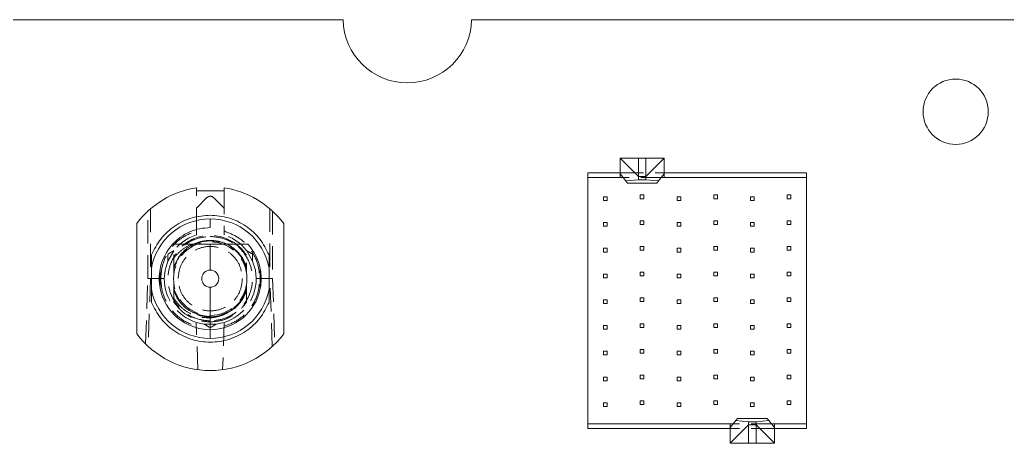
# Model space of a CAD drawing. Header units: millimetres. Extents: x 5 to 589, y 5 to 415.
# Drawn here: x 191.5 to 245.2, y 352.8 to 375.8 of the extents above; entities that cross this region are included whole.
import ezdxf

# ---------------------------------------------------------------- set-up
doc = ezdxf.new("R2010")
doc.units = ezdxf.units.MM
doc.linetypes.add('HIDDEN', pattern=[1.905, 1.27, -0.635])

msp = doc.modelspace()

# ---------------------------------------------------------------- linework, layer by layer
at = {"color": 7, "linetype": 'Continuous', "lineweight": 15}
for p, q in [((209.058, 375.794), (96.056, 375.794)), ((369.058, 375.794), (216.056, 375.794)), ((224.137, 368.264), (225.137, 368.264)), ((224.137, 368.264), (225.137, 367.264)), ((224.137, 367.414), (224.137, 368.264)), ((225.137, 368.264), (225.537, 368.264)), ((225.137, 368.264), (225.137, 367.264)), ((225.537, 367.264), (226.537, 368.264)), ((225.537, 368.264), (226.537, 368.264)), ((225.537, 367.264), (225.537, 368.264)), ((226.537, 368.264), (226.537, 367.414)), ((222.387, 367.464), (224.137, 367.464)), ((222.387, 367.464), (222.387, 367.214)), ((222.387, 367.214), (222.387, 353.814)), ((224.137, 367.214), (222.387, 367.214)), ((224.442, 367.033), (224.137, 367.414)), ((224.137, 367.214), (224.137, 367.414)), ((225.137, 367.264), (225.137, 367.094)), ((225.537, 367.264), (225.137, 367.264)), ((225.537, 367.094), (225.537, 367.264)), ((226.232, 367.033), (226.537, 367.414)), ((234.287, 367.464), (226.537, 367.464)), ((226.537, 367.414), (226.537, 367.214)), ((234.287, 367.214), (226.537, 367.214)), ((234.287, 367.464), (234.287, 367.214)), ((234.287, 353.814), (234.287, 367.214)), ((201.077, 366.657), (201.077, 366.489)), ((202.577, 366.657), (202.577, 366.489)), ((224.442, 367.033), (225.137, 367.094)), ((224.537, 366.914), (224.442, 367.033)), ((226.137, 366.914), (224.537, 366.914)), ((225.137, 367.094), (225.537, 367.094)), ((225.537, 367.094), (226.232, 367.033)), ((226.232, 367.033), (226.137, 366.914)), ((202.577, 366.489), (201.077, 366.489)), ((197.827, 364.714), (197.827, 358.714)), ((201.827, 364.964), (201.827, 364.489)), ((205.827, 358.714), (205.827, 364.714)), ((201.827, 362.179), (201.827, 363.589)), ((201.827, 358.939), (201.827, 361.249)), ((201.827, 358.939), (201.827, 358.464)), ((222.387, 353.814), (230.137, 353.814)), ((222.387, 353.814), (222.387, 353.564)), ((230.137, 353.614), (230.442, 353.995)), ((230.137, 353.614), (230.137, 353.814)), ((231.137, 353.764), (230.137, 352.764)), ((230.442, 353.995), (230.537, 354.114)), ((231.137, 353.934), (230.442, 353.995)), ((230.537, 354.114), (232.137, 354.114)), ((231.137, 353.934), (231.137, 353.764)), ((231.537, 353.934), (231.137, 353.934)), ((231.137, 353.764), (231.537, 353.764)), ((231.137, 353.764), (231.137, 352.764)), ((232.232, 353.995), (231.537, 353.934)), ((231.537, 353.764), (231.537, 353.934)), ((232.537, 352.764), (231.537, 353.764)), ((231.537, 352.764), (231.537, 353.764)), ((232.137, 354.114), (232.232, 353.995)), ((232.537, 353.614), (232.232, 353.995)), ((232.537, 353.814), (234.287, 353.814)), ((232.537, 353.814), (232.537, 353.614)), ((234.287, 353.564), (234.287, 353.814)), ((230.137, 353.564), (222.387, 353.564)), ((230.137, 352.764), (230.137, 353.614)), ((232.537, 353.614), (232.537, 352.764)), ((234.287, 353.564), (232.537, 353.564)), ((231.137, 352.764), (230.137, 352.764)), ((231.537, 352.764), (231.137, 352.764)), ((232.537, 352.764), (231.537, 352.764))]:
    msp.add_line(p, q, dxfattribs=at)
at = {"color": 7, "linetype": 'HIDDEN', "lineweight": 0}
for p, q in [((224.137, 367.464), (226.537, 367.464)), ((226.537, 367.214), (224.137, 367.214)), ((201.077, 364.308), (201.077, 366.489)), ((201.077, 365.549), (201.65, 366.122)), ((202.004, 366.122), (202.577, 365.549)), ((202.577, 366.489), (202.577, 364.308)), ((223.237, 366.164), (223.437, 366.164)), ((223.237, 365.964), (223.237, 366.164)), ((223.437, 366.164), (223.437, 365.964)), ((225.237, 366.064), (225.237, 366.264)), ((225.237, 366.264), (225.437, 366.264)), ((225.437, 366.064), (225.437, 366.264)), ((227.237, 365.964), (227.237, 366.164)), ((227.237, 366.164), (227.437, 366.164)), ((227.437, 366.164), (227.437, 365.964)), ((229.237, 366.064), (229.237, 366.264)), ((229.237, 366.264), (229.437, 366.264)), ((229.437, 366.064), (229.437, 366.264)), ((231.237, 365.964), (231.237, 366.164)), ((231.237, 366.164), (231.437, 366.164)), ((231.437, 366.164), (231.437, 365.964)), ((233.237, 366.064), (233.237, 366.264)), ((233.237, 366.264), (233.437, 366.264)), ((233.437, 366.064), (233.437, 366.264)), ((223.237, 365.964), (223.437, 365.964)), ((225.437, 366.064), (225.237, 366.064)), ((227.237, 365.964), (227.437, 365.964)), ((229.437, 366.064), (229.237, 366.064)), ((231.237, 365.964), (231.437, 365.964)), ((233.437, 366.064), (233.237, 366.064)), ((198.433, 361.714), (198.433, 365.385)), ((198.577, 365.514), (198.577, 362.364)), ((205.077, 362.364), (205.077, 365.514)), ((205.221, 365.385), (205.221, 361.714)), ((223.237, 364.764), (223.437, 364.764)), ((223.237, 364.564), (223.237, 364.764)), ((223.237, 364.564), (223.437, 364.564)), ((223.437, 364.764), (223.437, 364.564)), ((225.237, 364.664), (225.237, 364.864)), ((225.237, 364.864), (225.437, 364.864)), ((225.437, 364.664), (225.237, 364.664)), ((225.437, 364.664), (225.437, 364.864)), ((227.237, 364.764), (227.437, 364.764)), ((227.237, 364.564), (227.237, 364.764)), ((227.237, 364.564), (227.437, 364.564)), ((227.437, 364.764), (227.437, 364.564)), ((229.237, 364.664), (229.237, 364.864)), ((229.237, 364.864), (229.437, 364.864)), ((229.437, 364.664), (229.237, 364.664)), ((229.437, 364.664), (229.437, 364.864)), ((231.237, 364.564), (231.237, 364.764)), ((231.237, 364.764), (231.437, 364.764)), ((231.237, 364.564), (231.437, 364.564)), ((231.437, 364.764), (231.437, 364.564)), ((233.237, 364.664), (233.237, 364.864)), ((233.237, 364.864), (233.437, 364.864)), ((233.437, 364.664), (233.237, 364.664)), ((233.437, 364.664), (233.437, 364.864)), ((203.225, 363.603), (203.802, 362.987)), ((225.237, 363.264), (225.237, 363.464)), ((225.237, 363.464), (225.437, 363.464)), ((225.437, 363.264), (225.437, 363.464)), ((229.237, 363.264), (229.237, 363.464)), ((229.237, 363.464), (229.437, 363.464)), ((229.437, 363.264), (229.437, 363.464)), ((233.237, 363.264), (233.237, 363.464)), ((233.237, 363.464), (233.437, 363.464)), ((233.437, 363.264), (233.437, 363.464)), ((199.841, 363.233), (199.519, 362.674)), ((199.852, 362.987), (199.852, 362.365)), ((199.852, 362.987), (199.852, 362.029)), ((203.508, 362.937), (203.802, 362.365)), ((203.508, 362.936), (203.802, 362.365)), ((204.135, 362.674), (203.812, 363.233)), ((223.237, 363.364), (223.437, 363.364)), ((223.237, 363.164), (223.237, 363.364)), ((223.237, 363.164), (223.437, 363.164)), ((223.437, 363.364), (223.437, 363.164)), ((225.437, 363.264), (225.237, 363.264)), ((227.237, 363.364), (227.437, 363.364)), ((227.237, 363.164), (227.237, 363.364)), ((227.237, 363.164), (227.437, 363.164)), ((227.437, 363.364), (227.437, 363.164)), ((229.437, 363.264), (229.237, 363.264)), ((231.237, 363.164), (231.237, 363.364)), ((231.237, 363.364), (231.437, 363.364)), ((231.237, 363.164), (231.437, 363.164)), ((231.437, 363.364), (231.437, 363.164)), ((233.437, 363.264), (233.237, 363.264)), ((200.014, 362.68), (199.852, 362.365)), ((199.852, 362.28), (199.999, 362.593)), ((203.642, 362.619), (203.802, 362.28)), ((203.802, 362.365), (203.678, 362.606)), ((203.802, 362.567), (203.802, 362.365)), ((203.802, 362.029), (203.802, 362.28)), ((223.237, 361.964), (223.437, 361.964)), ((223.237, 361.764), (223.237, 361.964)), ((223.437, 361.964), (223.437, 361.764)), ((225.237, 361.864), (225.237, 362.064)), ((225.237, 362.064), (225.437, 362.064)), ((225.437, 361.864), (225.237, 361.864)), ((225.437, 361.864), (225.437, 362.064)), ((227.237, 361.964), (227.437, 361.964)), ((227.237, 361.764), (227.237, 361.964)), ((227.437, 361.964), (227.437, 361.764)), ((229.237, 361.864), (229.237, 362.064)), ((229.237, 362.064), (229.437, 362.064)), ((229.437, 361.864), (229.237, 361.864)), ((229.437, 361.864), (229.437, 362.064)), ((231.237, 361.764), (231.237, 361.964)), ((231.237, 361.964), (231.437, 361.964)), ((231.437, 361.964), (231.437, 361.764)), ((233.237, 361.864), (233.237, 362.064)), ((233.237, 362.064), (233.437, 362.064)), ((233.437, 361.864), (233.237, 361.864)), ((233.437, 361.864), (233.437, 362.064)), ((198.308, 358.161), (198.432, 361.714)), ((198.577, 361.714), (198.433, 361.714)), ((198.577, 361.714), (198.448, 358.028)), ((198.577, 361.714), (199.127, 361.714)), ((199.327, 361.714), (199.127, 361.714)), ((199.852, 361.399), (199.852, 360.641)), ((203.802, 361.148), (203.802, 361.399)), ((204.527, 361.714), (204.327, 361.714)), ((204.527, 361.714), (205.077, 361.714)), ((205.206, 358.028), (205.077, 361.714)), ((205.077, 361.714), (205.221, 361.714)), ((205.221, 361.714), (205.345, 358.161)), ((223.237, 361.764), (223.437, 361.764)), ((227.237, 361.764), (227.437, 361.764)), ((231.237, 361.764), (231.437, 361.764)), ((200.114, 360.591), (199.852, 361.148)), ((200.114, 360.591), (199.852, 361.148)), ((199.852, 361.063), (199.852, 360.44)), ((199.852, 361.063), (200.059, 360.66)), ((203.802, 361.148), (203.441, 360.442)), ((203.802, 361.063), (203.538, 360.549)), ((203.538, 360.549), (203.802, 361.063)), ((203.802, 361.063), (203.538, 360.549)), ((203.802, 361.148), (203.551, 360.616)), ((203.802, 361.148), (203.551, 360.616)), ((203.572, 360.616), (203.802, 361.063)), ((203.802, 360.44), (203.802, 361.063)), ((204.552, 361.189), (204.552, 361.189)), ((199.852, 360.44), (200.081, 360.167)), ((203.596, 360.194), (203.802, 360.44)), ((223.237, 360.564), (223.437, 360.564)), ((223.237, 360.364), (223.237, 360.564)), ((223.237, 360.364), (223.437, 360.364)), ((223.437, 360.564), (223.437, 360.364)), ((225.237, 360.464), (225.237, 360.664)), ((225.237, 360.664), (225.437, 360.664)), ((225.437, 360.464), (225.237, 360.464)), ((225.437, 360.464), (225.437, 360.664)), ((227.237, 360.564), (227.437, 360.564)), ((227.237, 360.364), (227.237, 360.564)), ((227.237, 360.364), (227.437, 360.364)), ((227.437, 360.564), (227.437, 360.364)), ((229.237, 360.464), (229.237, 360.664)), ((229.237, 360.664), (229.437, 360.664)), ((229.437, 360.464), (229.237, 360.464)), ((229.437, 360.464), (229.437, 360.664)), ((231.237, 360.364), (231.237, 360.564)), ((231.237, 360.564), (231.437, 360.564)), ((231.237, 360.364), (231.437, 360.364)), ((231.437, 360.564), (231.437, 360.364)), ((233.237, 360.464), (233.237, 360.664)), ((233.237, 360.664), (233.437, 360.664)), ((233.437, 360.464), (233.237, 360.464)), ((233.437, 360.464), (233.437, 360.664)), ((201.152, 356.76), (201.062, 359.334)), ((201.504, 359.235), (201.062, 359.334)), ((201.338, 359.425), (201.827, 359.364)), ((201.777, 359.077), (201.504, 359.235)), ((201.504, 359.235), (202.15, 359.235)), ((201.827, 359.364), (202.05, 359.392)), ((202.15, 359.235), (201.877, 359.077)), ((202.592, 359.334), (202.15, 359.235)), ((202.592, 359.334), (202.502, 356.76)), ((223.237, 359.164), (223.437, 359.164)), ((223.237, 358.964), (223.237, 359.164)), ((223.437, 359.164), (223.437, 358.964)), ((225.237, 359.064), (225.237, 359.264)), ((225.237, 359.264), (225.437, 359.264)), ((225.437, 359.064), (225.437, 359.264)), ((227.237, 359.164), (227.437, 359.164)), ((227.237, 358.964), (227.237, 359.164)), ((227.437, 359.164), (227.437, 358.964)), ((229.237, 359.064), (229.237, 359.264)), ((229.237, 359.264), (229.437, 359.264)), ((229.437, 359.064), (229.437, 359.264)), ((231.237, 358.964), (231.237, 359.164)), ((231.237, 359.164), (231.437, 359.164)), ((231.437, 359.164), (231.437, 358.964)), ((233.237, 359.064), (233.237, 359.264)), ((233.237, 359.264), (233.437, 359.264)), ((233.437, 359.064), (233.437, 359.264)), ((223.237, 358.964), (223.437, 358.964)), ((225.437, 359.064), (225.237, 359.064)), ((227.237, 358.964), (227.437, 358.964)), ((229.437, 359.064), (229.237, 359.064)), ((231.237, 358.964), (231.437, 358.964)), ((233.437, 359.064), (233.237, 359.064)), ((223.237, 357.564), (223.237, 357.764)), ((223.237, 357.764), (223.437, 357.764)), ((223.237, 357.564), (223.437, 357.564)), ((223.437, 357.764), (223.437, 357.564)), ((225.237, 357.864), (225.437, 357.864)), ((225.237, 357.664), (225.237, 357.864)), ((225.437, 357.664), (225.237, 357.664)), ((225.437, 357.664), (225.437, 357.864)), ((227.237, 357.764), (227.437, 357.764)), ((227.237, 357.564), (227.237, 357.764)), ((227.237, 357.564), (227.437, 357.564)), ((227.437, 357.764), (227.437, 357.564)), ((229.237, 357.864), (229.437, 357.864)), ((229.237, 357.664), (229.237, 357.864)), ((229.437, 357.664), (229.237, 357.664)), ((229.437, 357.664), (229.437, 357.864)), ((231.237, 357.564), (231.237, 357.764)), ((231.237, 357.764), (231.437, 357.764)), ((231.237, 357.564), (231.437, 357.564)), ((231.437, 357.764), (231.437, 357.564)), ((233.237, 357.664), (233.237, 357.864)), ((233.237, 357.864), (233.437, 357.864)), ((233.437, 357.664), (233.237, 357.664)), ((233.437, 357.664), (233.437, 357.864)), ((225.237, 356.264), (225.237, 356.464)), ((225.237, 356.464), (225.437, 356.464)), ((225.437, 356.264), (225.437, 356.464)), ((229.237, 356.264), (229.237, 356.464)), ((229.237, 356.464), (229.437, 356.464)), ((229.437, 356.264), (229.437, 356.464)), ((233.237, 356.264), (233.237, 356.464)), ((233.237, 356.464), (233.437, 356.464)), ((233.437, 356.264), (233.437, 356.464)), ((223.237, 356.164), (223.237, 356.364)), ((223.237, 356.364), (223.437, 356.364)), ((223.237, 356.164), (223.437, 356.164)), ((223.437, 356.364), (223.437, 356.164)), ((225.437, 356.264), (225.237, 356.264)), ((227.237, 356.364), (227.437, 356.364)), ((227.237, 356.164), (227.237, 356.364)), ((227.237, 356.164), (227.437, 356.164)), ((227.437, 356.364), (227.437, 356.164)), ((229.437, 356.264), (229.237, 356.264)), ((231.237, 356.164), (231.237, 356.364)), ((231.237, 356.364), (231.437, 356.364)), ((231.237, 356.164), (231.437, 356.164)), ((231.437, 356.364), (231.437, 356.164)), ((233.437, 356.264), (233.237, 356.264)), ((223.237, 354.764), (223.237, 354.964)), ((223.237, 354.964), (223.437, 354.964)), ((223.437, 354.964), (223.437, 354.764)), ((225.237, 355.064), (225.437, 355.064)), ((225.237, 354.864), (225.237, 355.064)), ((225.437, 354.864), (225.237, 354.864)), ((225.437, 354.864), (225.437, 355.064)), ((227.237, 354.764), (227.237, 354.964)), ((227.237, 354.964), (227.437, 354.964)), ((227.437, 354.964), (227.437, 354.764)), ((229.237, 355.064), (229.437, 355.064)), ((229.237, 354.864), (229.237, 355.064)), ((229.437, 354.864), (229.237, 354.864)), ((229.437, 354.864), (229.437, 355.064)), ((231.237, 354.764), (231.237, 354.964)), ((231.237, 354.964), (231.437, 354.964)), ((231.437, 354.964), (231.437, 354.764)), ((233.237, 354.864), (233.237, 355.064)), ((233.237, 355.064), (233.437, 355.064)), ((233.437, 354.864), (233.237, 354.864)), ((233.437, 354.864), (233.437, 355.064)), ((223.237, 354.764), (223.437, 354.764)), ((227.237, 354.764), (227.437, 354.764)), ((231.237, 354.764), (231.437, 354.764)), ((232.537, 353.814), (230.137, 353.814)), ((232.537, 353.564), (230.137, 353.564))]:
    msp.add_line(p, q, dxfattribs=at)
at = {"color": 7, "linetype": 'HIDDEN', "lineweight": 0, "flags": 128}
for points in [[(201.051, 363.643), (201.079, 363.647), (201.088, 363.647), (201.09, 363.647), (201.091, 363.646), (201.091, 363.646), (201.091, 363.646), (201.091, 363.646), (201.091, 363.646), (201.091, 363.646), (201.091, 363.646), (201.091, 363.646), (201.091, 363.646), (201.091, 363.646), (201.091, 363.646), (201.091, 363.646), (201.091, 363.646), (201.091, 363.646), (201.091, 363.646), (201.091, 363.646), (201.091, 363.646), (201.091, 363.646), (201.091, 363.646), (201.091, 363.646), (201.091, 363.646), (201.091, 363.646), (201.091, 363.646), (201.091, 363.646), (201.091, 363.645), (201.091, 363.645), (201.09, 363.644), (201.088, 363.642), (200.958, 363.578), (200.795, 363.49)], [(199.852, 362.987), (199.852, 362.987)], [(199.852, 362.987), (199.852, 362.987)], [(199.852, 362.987), (199.852, 362.987)], [(199.852, 362.987), (199.852, 362.987)], [(199.852, 362.987), (199.852, 362.987)], [(199.852, 362.987), (199.852, 362.987)], [(199.852, 362.987), (199.852, 362.987)], [(199.852, 362.987), (199.852, 362.987)], [(203.802, 362.987), (203.802, 362.987)], [(199.327, 361.714), (199.371, 362.18), (199.519, 362.674)], [(204.135, 362.674), (204.283, 362.18), (204.327, 361.714)], [(199.852, 362.029), (199.852, 362.029)], [(203.802, 362.28), (203.802, 362.28)], [(203.802, 362.28), (203.802, 362.28)], [(203.802, 362.28), (203.802, 362.28)], [(203.802, 362.28), (203.802, 362.28)], [(203.802, 362.28), (203.802, 362.28)], [(199.852, 361.399), (199.852, 361.399)], [(203.802, 361.148), (203.802, 361.148)], [(203.802, 361.148), (203.802, 361.148)], [(203.802, 361.148), (203.802, 361.148)], [(203.802, 361.148), (203.802, 361.148)], [(203.802, 361.148), (203.802, 361.148)], [(203.802, 361.148), (203.802, 361.148)], [(203.802, 361.148), (203.802, 361.148)], [(203.802, 361.148), (203.802, 361.148)], [(199.852, 360.44), (199.852, 360.44)], [(199.852, 360.44), (199.852, 360.44)], [(199.852, 360.44), (199.852, 360.44)], [(199.852, 360.44), (199.852, 360.44)], [(199.852, 360.44), (199.852, 360.44)], [(199.852, 360.44), (199.852, 360.44)], [(199.852, 360.44), (199.852, 360.44)], [(200.048, 360.687), (200.048, 360.687)], [(203.802, 360.44), (203.802, 360.44)], [(200.8, 359.935), (200.8, 359.935)]]:
    msp.add_lwpolyline(points, dxfattribs=at)
at = {"color": 7, "linetype": 'Continuous', "lineweight": 15}
msp.add_circle((242.407, 370.794), 1.775, dxfattribs=at)
at = {"color": 7, "linetype": 'HIDDEN', "lineweight": 0}
msp.add_circle((201.827, 361.714), 2, dxfattribs=at)
at = {"color": 7, "linetype": 'Continuous', "lineweight": 15}
for centre, radius, start, end in [((212.557, 375.864), 3.5, 181.146, 358.854), ((201.827, 361.714), 5, 98.6269, 143.1301), ((201.827, 361.714), 5, 36.8699, 81.3731), ((201.827, 361.714), 3.25, 90, 169.9367), ((201.827, 361.714), 3.25, 10.0633, 90), ((201.827, 361.714), 2.775, 137.4934, 169.1071), ((201.827, 361.714), 2.775, 10.8932, 42.5066), ((201.827, 361.714), 2.775, 169.1067, 190.8938), ((201.827, 361.714), 0.465, 90, 270), ((201.827, 361.714), 0.465, 270, 90), ((201.827, 361.714), 2.775, 349.1068, 10.8929), ((201.827, 361.714), 3.25, 190.0633, 270), ((201.827, 361.714), 2.775, 190.8929, 270), ((201.827, 361.714), 2.775, 270, 349.1071), ((201.827, 361.714), 3.25, 270, 349.9367), ((201.827, 361.714), 5, 216.8699, 323.1301)]:
    msp.add_arc(centre, radius, start, end, dxfattribs=at)
at = {"color": 7, "linetype": 'HIDDEN', "lineweight": 0}
for radius, start, end in [(2.5, 107.4576, 142.5798), (2.35, 53.5058, 147.1851), (2.5, 37.4202, 72.5424), (2.5, 180, 252.1843), (2.5, 287.8157, 0)]:
    msp.add_arc((201.827, 361.714), radius, start, end, dxfattribs=at)
for points, knots in [([(201.65, 366.122), (201.676, 366.142), (201.728, 366.183), (201.827, 366.201), (201.926, 366.183), (201.978, 366.142), (202.004, 366.122)], [0, 0, 0, 0, 0.250005, 0.500009, 0.749995, 1, 1, 1, 1]), ([(199.127, 361.714), (199.153, 361.996), (199.206, 362.577), (199.633, 363.363), (200.27, 363.992), (200.813, 364.204), (201.077, 364.308)], [0, 0, 0, 0, 0.243393, 0.5, 0.756608, 1, 1, 1, 1]), ([(201.827, 359.414), (201.538, 359.445), (201.091, 359.492), (200.555, 359.779), (200.19, 360.076), (199.89, 360.442), (199.613, 360.978), (199.471, 361.714), (199.613, 362.45), (199.89, 362.986), (200.189, 363.352), (200.555, 363.649), (201.091, 363.935), (201.538, 363.983), (201.827, 364.014)], [0, 0, 0, 0, 0.119722, 0.184823, 0.25, 0.315103, 0.380279, 0.499999, 0.619722, 0.684824, 0.750001, 0.815101, 0.880277, 1, 1, 1, 1]), ([(201.077, 364.308), (201.077, 364.28), (201.077, 364.225), (201.077, 364.156), (201.077, 364.107), (201.077, 364.102), (201.077, 364.099)], [0, 0, 0, 0, 0.258628, 0.51361, 0.756087, 1, 1, 1, 1]), ([(201.827, 364.014), (202.116, 363.983), (202.563, 363.935), (203.099, 363.649), (203.464, 363.352), (203.763, 362.986), (204.041, 362.45), (204.183, 361.714), (204.041, 360.978), (203.764, 360.442), (203.464, 360.076), (203.099, 359.779), (202.563, 359.492), (202.116, 359.445), (201.827, 359.414)], [0, 0, 0, 0, 0.119722, 0.184823, 0.249999, 0.315102, 0.380278, 0.500001, 0.619721, 0.684824, 0.75, 0.815102, 0.880279, 1, 1, 1, 1]), ([(202.577, 364.308), (202.841, 364.204), (203.384, 363.992), (204.02, 363.363), (204.448, 362.577), (204.501, 361.996), (204.527, 361.714)], [0, 0, 0, 0, 0.243392, 0.5, 0.756607, 1, 1, 1, 1]), ([(202.577, 364.308), (202.577, 364.28), (202.577, 364.225), (202.577, 364.157), (202.577, 364.107), (202.577, 364.102), (202.577, 364.099)], [0, 0, 0, 0, 0.258089, 0.512582, 0.755591, 1, 1, 1, 1]), ([(203.065, 363.38), (203.059, 363.386), (202.9, 363.546), (202.468, 363.714), (201.83, 363.83), (201.175, 363.724), (200.591, 363.426), (200.112, 362.965), (199.939, 362.565), (199.852, 362.365)], [0, 0, 0, 0, 0.006975, 0.172479, 0.337982, 0.503486, 0.66899, 0.834494, 1, 1, 1, 1]), ([(203.357, 363.089), (203.258, 363.199), (203.014, 363.469), (202.474, 363.722), (201.828, 363.828), (201.175, 363.725), (200.59, 363.426), (200.112, 362.965), (199.939, 362.565), (199.852, 362.365)], [0, 0, 0, 0, 0.101379, 0.251148, 0.400918, 0.550689, 0.700458, 0.850229, 1, 1, 1, 1]), ([(199.852, 362.365), (199.939, 362.565), (200.112, 362.965), (200.59, 363.426), (201.175, 363.725), (201.828, 363.829), (202.473, 363.72), (202.986, 363.487), (203.211, 363.242), (203.288, 363.158)], [0, 0, 0, 0, 0.153218, 0.306436, 0.459654, 0.612872, 0.766091, 0.919309, 1, 1, 1, 1]), ([(199.852, 362.365), (199.939, 362.565), (200.112, 362.965), (200.59, 363.426), (201.175, 363.725), (201.828, 363.828), (202.475, 363.722), (203.018, 363.467), (203.265, 363.192), (203.367, 363.079)], [0, 0, 0, 0, 0.149288, 0.298576, 0.447863, 0.59715, 0.746436, 0.895723, 1, 1, 1, 1]), ([(199.852, 362.365), (199.939, 362.565), (200.112, 362.965), (200.59, 363.426), (201.175, 363.725), (201.828, 363.828), (202.474, 363.722), (203.015, 363.469), (203.26, 363.197), (203.359, 363.087)], [0, 0, 0, 0, 0.149668, 0.299337, 0.449006, 0.598675, 0.748344, 0.898014, 1, 1, 1, 1]), ([(203.802, 362.365), (203.715, 362.565), (203.542, 362.965), (203.063, 363.426), (202.479, 363.725), (201.827, 363.828), (201.175, 363.725), (200.59, 363.426), (200.112, 362.965), (199.939, 362.565), (199.852, 362.365)], [0, 0, 0, 0, 0.124999, 0.249999, 0.374999, 0.499998, 0.624999, 0.749999, 0.874999, 1, 1, 1, 1]), ([(199.852, 362.28), (199.933, 362.487), (200.095, 362.9), (200.571, 363.383), (201.163, 363.697), (201.827, 363.804), (202.491, 363.697), (203.083, 363.383), (203.559, 362.9), (203.721, 362.487), (203.802, 362.28)], [0, 0, 0, 0, 0.124999, 0.25, 0.375, 0.500001, 0.625, 0.75, 0.875, 1, 1, 1, 1]), ([(199.852, 362.28), (199.933, 362.487), (200.095, 362.9), (200.571, 363.383), (201.163, 363.696), (201.827, 363.804), (202.491, 363.697), (203.083, 363.383), (203.559, 362.9), (203.721, 362.487), (203.802, 362.28)], [0, 0, 0, 0, 0.124999, 0.25, 0.374999, 0.5, 0.624998, 0.749999, 0.874998, 1, 1, 1, 1]), ([(199.852, 362.28), (199.933, 362.487), (200.095, 362.9), (200.571, 363.383), (201.163, 363.696), (201.827, 363.804), (202.491, 363.696), (203.083, 363.383), (203.559, 362.9), (203.721, 362.487), (203.802, 362.28)], [0, 0, 0, 0, 0.125, 0.250001, 0.375, 0.500001, 0.625, 0.749999, 0.875, 1, 1, 1, 1]), ([(199.852, 362.853), (200.005, 363.02), (200.31, 363.353), (200.763, 363.568), (201.015, 363.634), (201.051, 363.643)], [0, 0, 0, 0, 0.461829, 0.924146, 1, 1, 1, 1]), ([(200.077, 361.714), (200.103, 361.943), (200.156, 362.401), (200.561, 362.984), (201.139, 363.373), (201.827, 363.509), (202.515, 363.373), (203.093, 362.984), (203.498, 362.401), (203.551, 361.943), (203.577, 361.714)], [0, 0, 0, 0, 0.125001, 0.25, 0.374999, 0.5, 0.625, 0.75, 0.874999, 1, 1, 1, 1]), ([(203.802, 362.987), (203.688, 363.149), (203.523, 363.383), (203.287, 363.54), (203.214, 363.589)], [0, 0, 0, 0, 0.690823, 1, 1, 1, 1]), ([(199.519, 362.989), (199.519, 362.998), (199.521, 363.015), (199.531, 363.039), (199.547, 363.061), (199.561, 363.071), (199.569, 363.076)], [0, 0, 0, 0, 0.250801, 0.500057, 0.74915, 1, 1, 1, 1]), ([(199.519, 362.989), (199.519, 362.907), (199.519, 362.798), (199.519, 362.702), (199.519, 362.677), (199.519, 362.675), (199.519, 362.674)], [0, 0, 0, 0, 0.638685, 0.843741, 0.924998, 1, 1, 1, 1]), ([(199.841, 363.233), (199.84, 363.232), (199.838, 363.231), (199.817, 363.219), (199.765, 363.189), (199.678, 363.138), (199.607, 363.098), (199.569, 363.076)], [0, 0, 0, 0, 0.0741135, 0.1549261, 0.3599034, 0.6537153, 1, 1, 1, 1]), ([(203.389, 363.049), (203.302, 363.141), (203.201, 363.249), (203.087, 363.353), (203.067, 363.375), (203.064, 363.382), (203.063, 363.384), (203.063, 363.385), (203.064, 363.385), (203.064, 363.386)], [0, 0, 0, 0, 0.805352, 0.945976, 0.982681, 0.993239, 0.996909, 0.998502, 1, 1, 1, 1]), ([(203.064, 363.386), (203.226, 363.244), (203.552, 362.961), (203.718, 362.564), (203.802, 362.365)], [0, 0, 0, 0, 0.4999997, 1, 1, 1, 1]), ([(203.288, 363.158), (203.364, 363.089), (203.603, 362.874), (203.722, 362.571), (203.802, 362.365)], [0, 0, 0, 0, 0.3212768, 1, 1, 1, 1]), ([(203.802, 362.28), (203.754, 362.419), (203.657, 362.698), (203.478, 362.932), (203.389, 363.049)], [0, 0, 0, 0, 0.5000023, 1, 1, 1, 1]), ([(204.085, 363.076), (204.014, 363.117), (203.92, 363.171), (203.837, 363.219), (203.816, 363.231), (203.813, 363.232), (203.812, 363.233)], [0, 0, 0, 0, 0.638717, 0.84375, 0.925002, 1, 1, 1, 1]), ([(204.085, 363.076), (204.093, 363.071), (204.107, 363.061), (204.123, 363.039), (204.133, 363.015), (204.135, 362.998), (204.135, 362.989)], [0, 0, 0, 0, 0.25085, 0.499943, 0.749199, 1, 1, 1, 1]), ([(204.135, 362.989), (204.135, 362.907), (204.135, 362.798), (204.135, 362.702), (204.135, 362.677), (204.135, 362.675), (204.135, 362.674)], [0, 0, 0, 0, 0.63873, 0.843747, 0.925001, 1, 1, 1, 1]), ([(199.852, 362.28), (199.852, 362.28), (199.852, 362.281), (199.852, 362.288), (199.852, 362.314), (199.852, 362.343), (199.852, 362.365)], [0, 0, 0, 0, 0.068922, 0.145486, 0.344964, 1, 1, 1, 1]), ([(199.852, 362.28), (199.852, 362.28), (199.852, 362.281), (199.852, 362.288), (199.852, 362.314), (199.852, 362.343), (199.852, 362.365)], [0, 0, 0, 0, 0.068856, 0.145317, 0.34464, 1, 1, 1, 1]), ([(203.802, 362.365), (203.802, 362.343), (203.802, 362.315), (203.802, 362.288), (203.802, 362.281), (203.802, 362.28), (203.802, 362.28)], [0, 0, 0, 0, 0.65943, 0.85531, 0.930523, 1, 1, 1, 1]), ([(199.127, 361.714), (199.153, 361.432), (199.205, 360.853), (199.631, 360.068), (200.265, 359.439), (200.806, 359.226), (201.069, 359.122)], [0, 0, 0, 0, 0.2434214, 0.5, 0.7565773, 1, 1, 1, 1]), ([(203.577, 361.714), (203.551, 361.485), (203.498, 361.027), (203.093, 360.444), (202.515, 360.055), (201.827, 359.918), (201.139, 360.055), (200.561, 360.444), (200.156, 361.027), (200.103, 361.485), (200.077, 361.714)], [0, 0, 0, 0, 0.1249989, 0.2499996, 0.375, 0.4999997, 0.6250007, 0.7499999, 0.8750014, 1, 1, 1, 1]), ([(202.584, 359.122), (202.848, 359.226), (203.389, 359.439), (204.023, 360.068), (204.449, 360.853), (204.501, 361.432), (204.527, 361.714)], [0, 0, 0, 0, 0.2434227, 0.5, 0.7565786, 1, 1, 1, 1]), ([(199.852, 361.063), (199.852, 361.085), (199.852, 361.113), (199.852, 361.14), (199.852, 361.147), (199.852, 361.148), (199.852, 361.148)], [0, 0, 0, 0, 0.659258, 0.855289, 0.9305, 1, 1, 1, 1]), ([(199.852, 361.063), (199.852, 361.085), (199.852, 361.113), (199.852, 361.14), (199.852, 361.147), (199.852, 361.148), (199.852, 361.148)], [0, 0, 0, 0, 0.659623, 0.855452, 0.930541, 1, 1, 1, 1]), ([(203.441, 360.442), (203.313, 360.304), (203.057, 360.027), (202.548, 359.764), (201.994, 359.64), (201.426, 359.673), (200.887, 359.857), (200.421, 360.182), (200.05, 360.618), (199.918, 360.971), (199.852, 361.148)], [0, 0, 0, 0, 0.124999, 0.249999, 0.374999, 0.500001, 0.625, 0.75, 0.874999, 1, 1, 1, 1]), ([(199.852, 361.063), (199.907, 360.926), (200.016, 360.651), (200.286, 360.295), (200.619, 360.001), (201.009, 359.785), (201.435, 359.655), (201.878, 359.62), (202.321, 359.674), (202.595, 359.785), (202.731, 359.841)], [0, 0, 0, 0, 0.125001, 0.250001, 0.374999, 0.500001, 0.625, 0.75, 0.875, 1, 1, 1, 1]), ([(203.802, 361.063), (203.715, 360.863), (203.542, 360.463), (203.063, 360.002), (202.479, 359.703), (201.827, 359.6), (201.175, 359.703), (200.59, 360.002), (200.112, 360.463), (199.939, 360.863), (199.852, 361.063)], [0, 0, 0, 0, 0.125, 0.25, 0.375, 0.5, 0.625001, 0.750001, 0.875, 1, 1, 1, 1]), ([(202.656, 359.831), (202.789, 359.89), (203.122, 360.038), (203.54, 360.467), (203.715, 360.864), (203.802, 361.063)], [0, 0, 0, 0, 0.252268, 0.626129, 1, 1, 1, 1]), ([(203.802, 361.148), (203.724, 360.938), (203.581, 360.552), (203.277, 360.277), (203.138, 360.151)], [0, 0, 0, 0, 0.544503, 1, 1, 1, 1]), ([(203.802, 361.063), (203.719, 360.859), (203.579, 360.514), (203.302, 360.271), (203.189, 360.171)], [0, 0, 0, 0, 0.592109, 1, 1, 1, 1]), ([(203.802, 361.148), (203.802, 361.148), (203.802, 361.147), (203.802, 361.14), (203.802, 361.113), (203.802, 361.085), (203.802, 361.063)], [0, 0, 0, 0, 0.068835, 0.145439, 0.344875, 1, 1, 1, 1]), ([(203.802, 361.148), (203.802, 361.148), (203.802, 361.147), (203.802, 361.14), (203.802, 361.113), (203.802, 361.085), (203.802, 361.063)], [0, 0, 0, 0, 0.068922, 0.145566, 0.345175, 1, 1, 1, 1]), ([(199.852, 360.641), (199.969, 360.478), (200.202, 360.155), (200.695, 359.814), (201.246, 359.6), (201.634, 359.59), (201.827, 359.585)], [0, 0, 0, 0, 0.255054, 0.506739, 0.755053, 1, 1, 1, 1]), ([(199.852, 360.44), (199.97, 360.284), (200.205, 359.97), (200.692, 359.632), (201.24, 359.406), (201.631, 359.378), (201.827, 359.364)], [0, 0, 0, 0, 0.249997, 0.5, 0.749998, 1, 1, 1, 1]), ([(201.827, 359.364), (202.023, 359.378), (202.414, 359.406), (202.962, 359.632), (203.448, 359.97), (203.684, 360.284), (203.802, 360.44)], [0, 0, 0, 0, 0.249999, 0.499997, 0.750001, 1, 1, 1, 1]), ([(202.731, 359.841), (202.866, 359.924), (203.133, 360.088), (203.338, 360.325), (203.441, 360.442)], [0, 0, 0, 0, 0.502466, 1, 1, 1, 1]), ([(202.731, 359.841), (202.589, 359.773), (202.302, 359.637), (201.986, 359.602), (201.827, 359.585)], [0, 0, 0, 0, 0.497064, 1, 1, 1, 1]), ([(201.877, 359.077), (201.869, 359.073), (201.853, 359.066), (201.827, 359.063), (201.801, 359.066), (201.785, 359.073), (201.777, 359.077)], [0, 0, 0, 0, 0.250031, 0.499965, 0.749969, 1, 1, 1, 1])]:
    msp.add_open_spline(points, degree=3, knots=knots, dxfattribs=at)
at = {"color": 7, "linetype": 'Continuous', "lineweight": 15}
for points, knots in [([(198.627, 363.003), (198.778, 363.303), (199.087, 363.916), (199.872, 364.614), (200.814, 365.08), (201.498, 365.136), (201.833, 365.164)], [0, 0, 0, 0, 0.244389, 0.499999, 0.755608, 1, 1, 1, 1]), ([(201.833, 365.164), (202.166, 365.135), (202.849, 365.077), (203.786, 364.61), (204.568, 363.914), (204.876, 363.302), (205.027, 363.003)], [0, 0, 0, 0, 0.244423, 0.5, 0.755576, 1, 1, 1, 1]), ([(201.827, 364.489), (201.635, 364.477), (201.252, 364.455), (200.702, 364.27), (200.195, 363.99), (199.919, 363.723), (199.781, 363.589)], [0, 0, 0, 0, 0.250001, 0.500003, 0.750002, 1, 1, 1, 1]), ([(201.827, 363.589), (201.632, 363.589), (201.128, 363.589), (200.446, 363.589), (199.997, 363.589), (199.781, 363.589)], [0, 0, 0, 0, 0.2465258, 0.6381396, 1, 1, 1, 1]), ([(203.873, 363.589), (203.435, 363.589), (202.832, 363.589), (202.043, 363.589), (201.827, 363.589)], [0, 0, 0, 0, 0.725759, 1, 1, 1, 1]), ([(198.627, 363.003), (198.627, 362.869), (198.627, 362.695), (198.627, 362.501), (198.627, 362.42), (198.627, 362.366), (198.627, 362.327), (198.627, 362.3), (198.627, 362.286), (198.627, 362.282), (198.627, 362.282), (198.627, 362.282)], [0, 0, 0, 0, 0.5219228, 0.6747029, 0.7796425, 0.8517303, 0.9016744, 0.9545652, 0.9758792, 0.9930947, 1, 1, 1, 1]), ([(205.027, 363.003), (205.027, 362.869), (205.027, 362.695), (205.027, 362.501), (205.027, 362.42), (205.027, 362.366), (205.027, 362.327), (205.027, 362.3), (205.027, 362.286), (205.027, 362.282), (205.027, 362.282), (205.027, 362.282)], [0, 0, 0, 0, 0.5219228, 0.6747029, 0.7796425, 0.8517303, 0.9016744, 0.9545652, 0.9758792, 0.9930947, 1, 1, 1, 1]), ([(198.627, 362.282), (198.627, 362.106), (198.627, 361.753), (198.627, 361.36), (198.627, 361.168), (198.627, 361.146)], [0, 0, 0, 0, 0.469102, 0.939612, 1, 1, 1, 1]), ([(199.102, 362.238), (199.102, 361.948), (199.102, 361.595), (199.102, 361.251), (199.102, 361.189)], [0, 0, 0, 0, 0.821499, 1, 1, 1, 1]), ([(204.552, 361.189), (204.552, 361.48), (204.552, 361.833), (204.552, 362.177), (204.552, 362.238)], [0, 0, 0, 0, 0.821487, 1, 1, 1, 1]), ([(205.027, 362.282), (205.027, 362.106), (205.027, 361.753), (205.027, 361.36), (205.027, 361.168), (205.027, 361.146)], [0, 0, 0, 0, 0.469102, 0.939612, 1, 1, 1, 1]), ([(198.627, 361.146), (198.627, 361.146), (198.627, 361.144), (198.627, 361.133), (198.627, 361.089), (198.627, 360.893), (198.627, 360.659), (198.627, 360.462), (198.627, 360.425)], [0, 0, 0, 0, 0.0169294, 0.0393011, 0.081701, 0.2361958, 0.8521427, 1, 1, 1, 1]), ([(205.027, 361.146), (205.027, 361.146), (205.027, 361.144), (205.027, 361.133), (205.027, 361.089), (205.027, 360.893), (205.027, 360.659), (205.027, 360.462), (205.027, 360.425)], [0, 0, 0, 0, 0.0169294, 0.0393011, 0.081701, 0.2361958, 0.8521427, 1, 1, 1, 1]), ([(205.027, 360.425), (204.876, 360.126), (204.567, 359.514), (203.784, 358.812), (202.844, 358.363), (201.827, 358.215), (200.81, 358.363), (199.87, 358.812), (199.087, 359.514), (198.778, 360.126), (198.627, 360.425)], [0, 0, 0, 0, 0.122203, 0.25, 0.377796, 0.5, 0.622204, 0.75, 0.877797, 1, 1, 1, 1])]:
    msp.add_open_spline(points, degree=3, knots=knots, dxfattribs=at)

doc.saveas('drawing.dxf')
